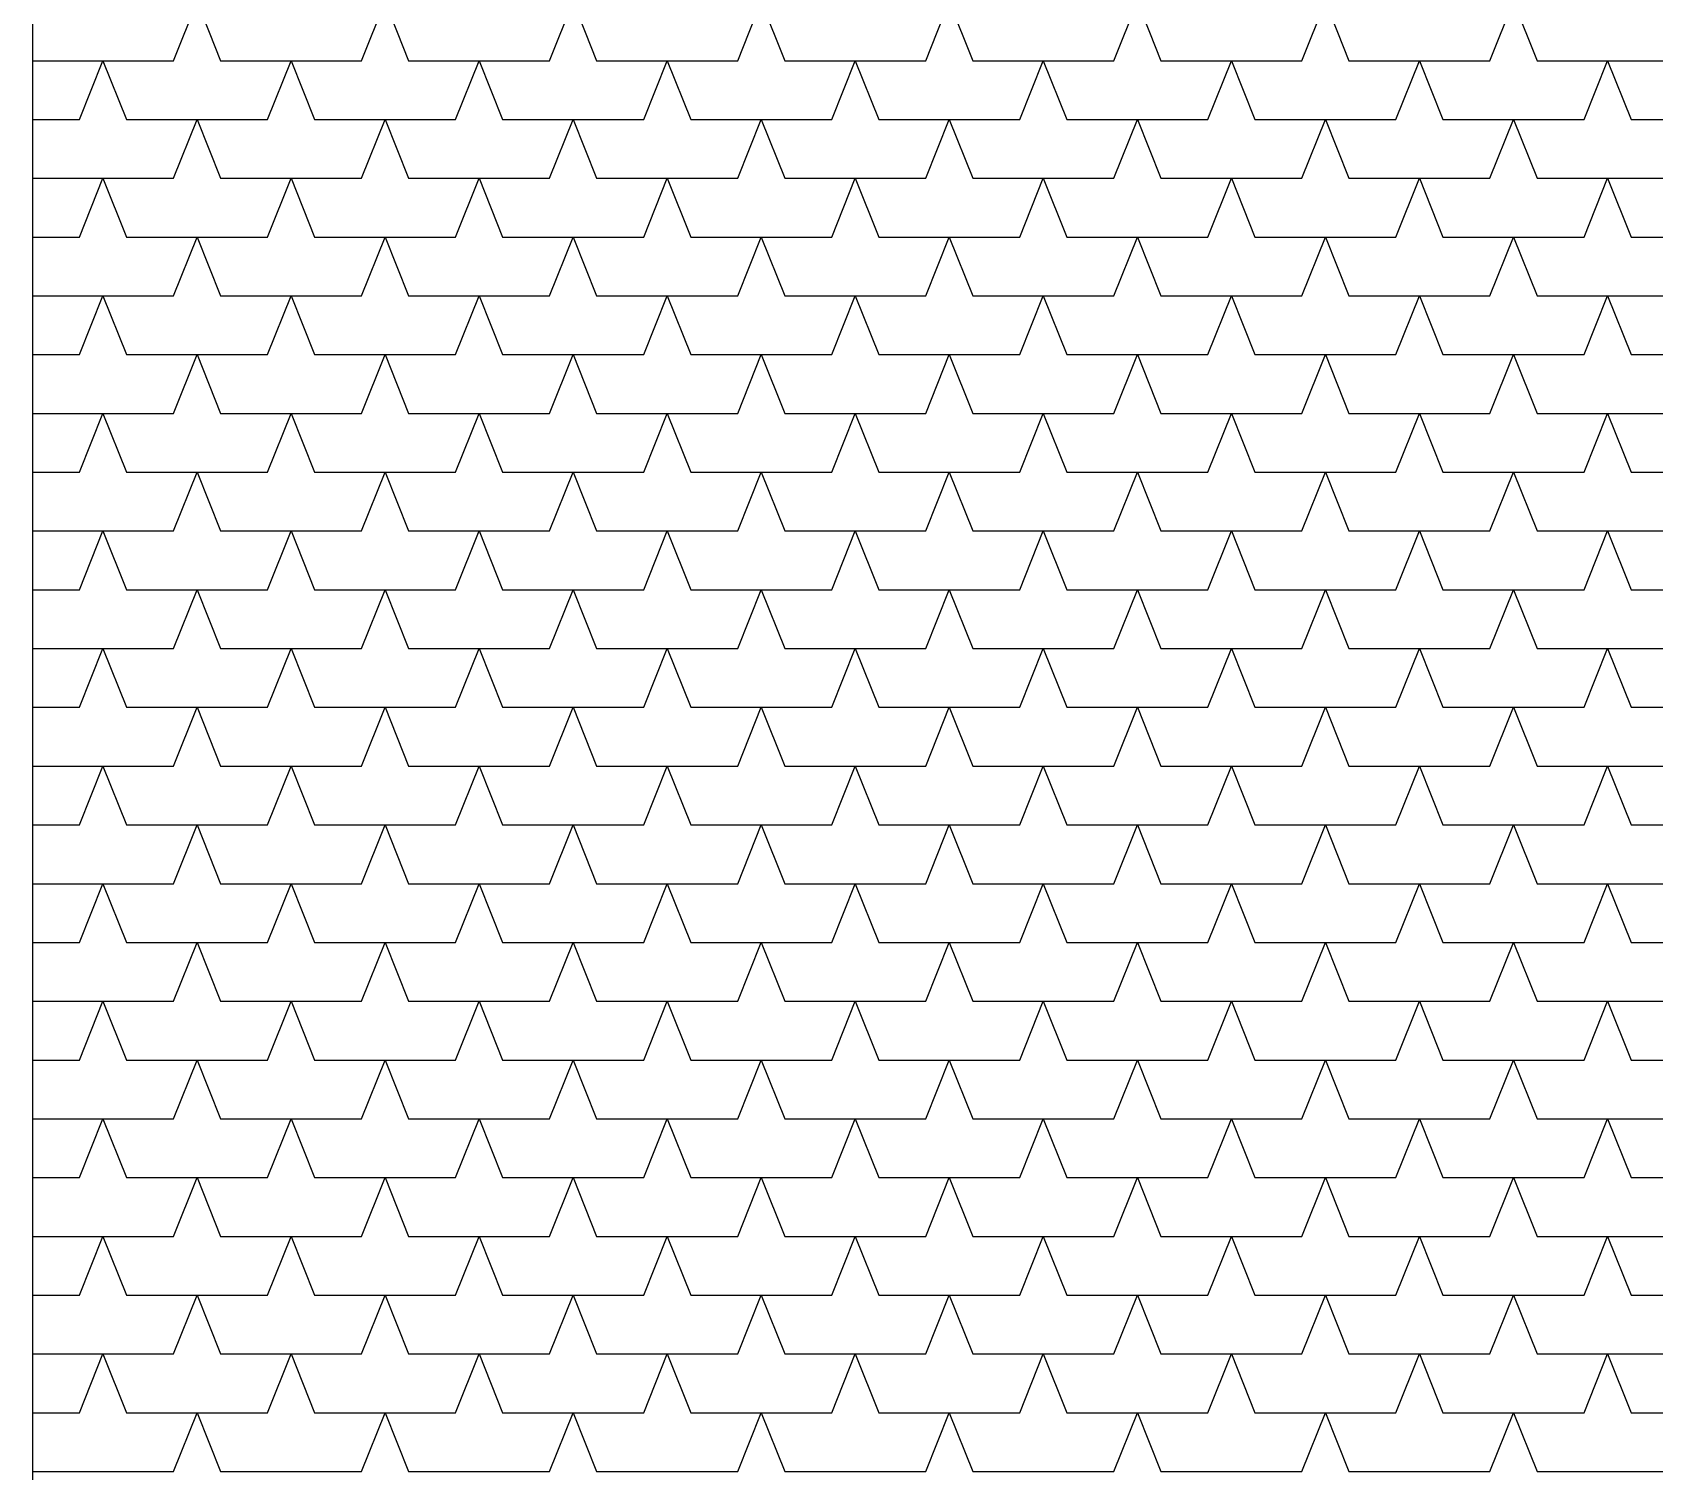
# Model space of a CAD drawing. Header units: inches. Extents: x 86794 to 87086, y 41803 to 41823.
# Drawn here: x 87023.751 to 87025.131, y 41816.78 to 41818.004 of the extents above; entities that cross this region are included whole.
import ezdxf

# ---------------------------------------------------------------- set-up
doc = ezdxf.new("R2010")
doc.units = ezdxf.units.IN
doc.header["$MEASUREMENT"] = 0

msp = doc.modelspace()

# ---------------------------------------------------------------- linework, layer by layer
at = {"ltscale": 0.006}
msp.add_line((87023.7509, 41819.1795), (87023.7509, 41816.5474), dxfattribs=at)
at = {"color": 250}
for p, q in [((87023.8709, 41817.9795), (87023.8909, 41818.0295)), ((87023.8909, 41818.0295), (87023.9109, 41817.9795)), ((87024.0309, 41817.9795), (87024.0509, 41818.0295)), ((87024.0509, 41818.0295), (87024.0709, 41817.9795)), ((87024.1909, 41817.9795), (87024.2109, 41818.0295)), ((87024.2109, 41818.0295), (87024.2309, 41817.9795)), ((87024.3509, 41817.9795), (87024.3709, 41818.0295)), ((87024.3709, 41818.0295), (87024.3909, 41817.9795)), ((87024.5109, 41817.9795), (87024.5309, 41818.0295)), ((87024.5309, 41818.0295), (87024.5509, 41817.9795)), ((87024.6709, 41817.9795), (87024.6909, 41818.0295)), ((87024.6909, 41818.0295), (87024.7109, 41817.9795)), ((87024.8309, 41817.9795), (87024.8509, 41818.0295)), ((87024.8509, 41818.0295), (87024.8709, 41817.9795)), ((87024.9909, 41817.9795), (87025.0109, 41818.0295)), ((87025.0109, 41818.0295), (87025.0309, 41817.9795)), ((87023.7509, 41817.9795), (87023.8709, 41817.9795)), ((87023.7909, 41817.9295), (87023.8109, 41817.9795)), ((87023.8109, 41817.9795), (87023.8309, 41817.9295)), ((87023.9109, 41817.9795), (87024.0309, 41817.9795)), ((87023.9509, 41817.9295), (87023.9709, 41817.9795)), ((87023.9709, 41817.9795), (87023.9909, 41817.9295)), ((87024.0709, 41817.9795), (87024.1909, 41817.9795)), ((87024.1109, 41817.9295), (87024.1309, 41817.9795)), ((87024.1309, 41817.9795), (87024.1509, 41817.9295)), ((87024.2309, 41817.9795), (87024.3509, 41817.9795)), ((87024.2709, 41817.9295), (87024.2909, 41817.9795)), ((87024.2909, 41817.9795), (87024.3109, 41817.9295)), ((87024.3909, 41817.9795), (87024.5109, 41817.9795)), ((87024.4309, 41817.9295), (87024.4509, 41817.9795)), ((87024.4509, 41817.9795), (87024.4709, 41817.9295)), ((87024.5509, 41817.9795), (87024.6709, 41817.9795)), ((87024.5909, 41817.9295), (87024.6109, 41817.9795)), ((87024.6109, 41817.9795), (87024.6309, 41817.9295)), ((87024.7109, 41817.9795), (87024.8309, 41817.9795)), ((87024.7509, 41817.9295), (87024.7709, 41817.9795)), ((87024.7709, 41817.9795), (87024.7909, 41817.9295)), ((87024.8709, 41817.9795), (87024.9909, 41817.9795)), ((87024.9109, 41817.9295), (87024.9309, 41817.9795)), ((87024.9309, 41817.9795), (87024.9509, 41817.9295)), ((87025.0309, 41817.9795), (87025.1509, 41817.9795)), ((87025.0709, 41817.9295), (87025.0909, 41817.9795)), ((87025.0909, 41817.9795), (87025.1109, 41817.9295)), ((87023.7509, 41817.9295), (87023.7909, 41817.9295)), ((87023.8309, 41817.9295), (87023.9509, 41817.9295)), ((87023.8709, 41817.8795), (87023.8909, 41817.9295)), ((87023.8909, 41817.9295), (87023.9109, 41817.8795)), ((87023.9909, 41817.9295), (87024.1109, 41817.9295)), ((87024.0309, 41817.8795), (87024.0509, 41817.9295)), ((87024.0509, 41817.9295), (87024.0709, 41817.8795)), ((87024.1509, 41817.9295), (87024.2709, 41817.9295)), ((87024.1909, 41817.8795), (87024.2109, 41817.9295)), ((87024.2109, 41817.9295), (87024.2309, 41817.8795)), ((87024.3109, 41817.9295), (87024.4309, 41817.9295)), ((87024.3509, 41817.8795), (87024.3709, 41817.9295)), ((87024.3709, 41817.9295), (87024.3909, 41817.8795)), ((87024.4709, 41817.9295), (87024.5909, 41817.9295)), ((87024.5109, 41817.8795), (87024.5309, 41817.9295)), ((87024.5309, 41817.9295), (87024.5509, 41817.8795)), ((87024.6309, 41817.9295), (87024.7509, 41817.9295)), ((87024.6709, 41817.8795), (87024.6909, 41817.9295)), ((87024.6909, 41817.9295), (87024.7109, 41817.8795)), ((87024.7909, 41817.9295), (87024.9109, 41817.9295)), ((87024.8309, 41817.8795), (87024.8509, 41817.9295)), ((87024.8509, 41817.9295), (87024.8709, 41817.8795)), ((87024.9509, 41817.9295), (87025.0709, 41817.9295)), ((87024.9909, 41817.8795), (87025.0109, 41817.9295)), ((87025.0109, 41817.9295), (87025.0309, 41817.8795)), ((87025.1109, 41817.9295), (87025.2309, 41817.9295)), ((87023.7509, 41817.8795), (87023.8709, 41817.8795)), ((87023.7909, 41817.8295), (87023.8109, 41817.8795)), ((87023.8109, 41817.8795), (87023.8309, 41817.8295)), ((87023.9109, 41817.8795), (87024.0309, 41817.8795)), ((87023.9509, 41817.8295), (87023.9709, 41817.8795)), ((87023.9709, 41817.8795), (87023.9909, 41817.8295)), ((87024.0709, 41817.8795), (87024.1909, 41817.8795)), ((87024.1109, 41817.8295), (87024.1309, 41817.8795)), ((87024.1309, 41817.8795), (87024.1509, 41817.8295)), ((87024.2309, 41817.8795), (87024.3509, 41817.8795)), ((87024.2709, 41817.8295), (87024.2909, 41817.8795)), ((87024.2909, 41817.8795), (87024.3109, 41817.8295)), ((87024.3909, 41817.8795), (87024.5109, 41817.8795)), ((87024.4309, 41817.8295), (87024.4509, 41817.8795)), ((87024.4509, 41817.8795), (87024.4709, 41817.8295)), ((87024.5509, 41817.8795), (87024.6709, 41817.8795)), ((87024.5909, 41817.8295), (87024.6109, 41817.8795)), ((87024.6109, 41817.8795), (87024.6309, 41817.8295)), ((87024.7109, 41817.8795), (87024.8309, 41817.8795)), ((87024.7509, 41817.8295), (87024.7709, 41817.8795)), ((87024.7709, 41817.8795), (87024.7909, 41817.8295)), ((87024.8709, 41817.8795), (87024.9909, 41817.8795)), ((87024.9109, 41817.8295), (87024.9309, 41817.8795)), ((87024.9309, 41817.8795), (87024.9509, 41817.8295)), ((87025.0309, 41817.8795), (87025.1509, 41817.8795)), ((87025.0709, 41817.8295), (87025.0909, 41817.8795)), ((87025.0909, 41817.8795), (87025.1109, 41817.8295)), ((87023.7509, 41817.8295), (87023.7909, 41817.8295)), ((87023.8309, 41817.8295), (87023.9509, 41817.8295)), ((87023.8709, 41817.7795), (87023.8909, 41817.8295)), ((87023.8909, 41817.8295), (87023.9109, 41817.7795)), ((87023.9909, 41817.8295), (87024.1109, 41817.8295)), ((87024.0309, 41817.7795), (87024.0509, 41817.8295)), ((87024.0509, 41817.8295), (87024.0709, 41817.7795)), ((87024.1509, 41817.8295), (87024.2709, 41817.8295)), ((87024.1909, 41817.7795), (87024.2109, 41817.8295)), ((87024.2109, 41817.8295), (87024.2309, 41817.7795)), ((87024.3109, 41817.8295), (87024.4309, 41817.8295)), ((87024.3509, 41817.7795), (87024.3709, 41817.8295)), ((87024.3709, 41817.8295), (87024.3909, 41817.7795)), ((87024.4709, 41817.8295), (87024.5909, 41817.8295)), ((87024.5109, 41817.7795), (87024.5309, 41817.8295)), ((87024.5309, 41817.8295), (87024.5509, 41817.7795)), ((87024.6309, 41817.8295), (87024.7509, 41817.8295)), ((87024.6709, 41817.7795), (87024.6909, 41817.8295)), ((87024.6909, 41817.8295), (87024.7109, 41817.7795)), ((87024.7909, 41817.8295), (87024.9109, 41817.8295)), ((87024.8309, 41817.7795), (87024.8509, 41817.8295)), ((87024.8509, 41817.8295), (87024.8709, 41817.7795)), ((87024.9509, 41817.8295), (87025.0709, 41817.8295)), ((87024.9909, 41817.7795), (87025.0109, 41817.8295)), ((87025.0109, 41817.8295), (87025.0309, 41817.7795)), ((87025.1109, 41817.8295), (87025.2309, 41817.8295)), ((87023.7509, 41817.7795), (87023.8709, 41817.7795)), ((87023.7909, 41817.7295), (87023.8109, 41817.7795)), ((87023.8109, 41817.7795), (87023.8309, 41817.7295)), ((87023.9109, 41817.7795), (87024.0309, 41817.7795)), ((87023.9509, 41817.7295), (87023.9709, 41817.7795)), ((87023.9709, 41817.7795), (87023.9909, 41817.7295)), ((87024.0709, 41817.7795), (87024.1909, 41817.7795)), ((87024.1109, 41817.7295), (87024.1309, 41817.7795)), ((87024.1309, 41817.7795), (87024.1509, 41817.7295)), ((87024.2309, 41817.7795), (87024.3509, 41817.7795)), ((87024.2709, 41817.7295), (87024.2909, 41817.7795)), ((87024.2909, 41817.7795), (87024.3109, 41817.7295)), ((87024.3909, 41817.7795), (87024.5109, 41817.7795)), ((87024.4309, 41817.7295), (87024.4509, 41817.7795)), ((87024.4509, 41817.7795), (87024.4709, 41817.7295)), ((87024.5509, 41817.7795), (87024.6709, 41817.7795)), ((87024.5909, 41817.7295), (87024.6109, 41817.7795)), ((87024.6109, 41817.7795), (87024.6309, 41817.7295)), ((87024.7109, 41817.7795), (87024.8309, 41817.7795)), ((87024.7509, 41817.7295), (87024.7709, 41817.7795)), ((87024.7709, 41817.7795), (87024.7909, 41817.7295)), ((87024.8709, 41817.7795), (87024.9909, 41817.7795)), ((87024.9109, 41817.7295), (87024.9309, 41817.7795)), ((87024.9309, 41817.7795), (87024.9509, 41817.7295)), ((87025.0309, 41817.7795), (87025.1509, 41817.7795)), ((87025.0709, 41817.7295), (87025.0909, 41817.7795)), ((87025.0909, 41817.7795), (87025.1109, 41817.7295)), ((87023.7509, 41817.7295), (87023.7909, 41817.7295)), ((87023.8309, 41817.7295), (87023.9509, 41817.7295)), ((87023.8709, 41817.6795), (87023.8909, 41817.7295)), ((87023.8909, 41817.7295), (87023.9109, 41817.6795)), ((87023.9909, 41817.7295), (87024.1109, 41817.7295)), ((87024.0309, 41817.6795), (87024.0509, 41817.7295)), ((87024.0509, 41817.7295), (87024.0709, 41817.6795)), ((87024.1509, 41817.7295), (87024.2709, 41817.7295)), ((87024.1909, 41817.6795), (87024.2109, 41817.7295)), ((87024.2109, 41817.7295), (87024.2309, 41817.6795)), ((87024.3109, 41817.7295), (87024.4309, 41817.7295)), ((87024.3509, 41817.6795), (87024.3709, 41817.7295)), ((87024.3709, 41817.7295), (87024.3909, 41817.6795)), ((87024.4709, 41817.7295), (87024.5909, 41817.7295)), ((87024.5109, 41817.6795), (87024.5309, 41817.7295)), ((87024.5309, 41817.7295), (87024.5509, 41817.6795)), ((87024.6309, 41817.7295), (87024.7509, 41817.7295)), ((87024.6709, 41817.6795), (87024.6909, 41817.7295)), ((87024.6909, 41817.7295), (87024.7109, 41817.6795)), ((87024.7909, 41817.7295), (87024.9109, 41817.7295)), ((87024.8309, 41817.6795), (87024.8509, 41817.7295)), ((87024.8509, 41817.7295), (87024.8709, 41817.6795)), ((87024.9509, 41817.7295), (87025.0709, 41817.7295)), ((87024.9909, 41817.6795), (87025.0109, 41817.7295)), ((87025.0109, 41817.7295), (87025.0309, 41817.6795)), ((87025.1109, 41817.7295), (87025.2309, 41817.7295)), ((87023.7509, 41817.6795), (87023.8709, 41817.6795)), ((87023.7909, 41817.6295), (87023.8109, 41817.6795)), ((87023.8109, 41817.6795), (87023.8309, 41817.6295)), ((87023.9109, 41817.6795), (87024.0309, 41817.6795)), ((87023.9509, 41817.6295), (87023.9709, 41817.6795)), ((87023.9709, 41817.6795), (87023.9909, 41817.6295)), ((87024.0709, 41817.6795), (87024.1909, 41817.6795)), ((87024.1109, 41817.6295), (87024.1309, 41817.6795)), ((87024.1309, 41817.6795), (87024.1509, 41817.6295)), ((87024.2309, 41817.6795), (87024.3509, 41817.6795)), ((87024.2709, 41817.6295), (87024.2909, 41817.6795)), ((87024.2909, 41817.6795), (87024.3109, 41817.6295)), ((87024.3909, 41817.6795), (87024.5109, 41817.6795)), ((87024.4309, 41817.6295), (87024.4509, 41817.6795)), ((87024.4509, 41817.6795), (87024.4709, 41817.6295)), ((87024.5509, 41817.6795), (87024.6709, 41817.6795)), ((87024.5909, 41817.6295), (87024.6109, 41817.6795)), ((87024.6109, 41817.6795), (87024.6309, 41817.6295)), ((87024.7109, 41817.6795), (87024.8309, 41817.6795)), ((87024.7509, 41817.6295), (87024.7709, 41817.6795)), ((87024.7709, 41817.6795), (87024.7909, 41817.6295)), ((87024.8709, 41817.6795), (87024.9909, 41817.6795)), ((87024.9109, 41817.6295), (87024.9309, 41817.6795)), ((87024.9309, 41817.6795), (87024.9509, 41817.6295)), ((87025.0309, 41817.6795), (87025.1509, 41817.6795)), ((87025.0709, 41817.6295), (87025.0909, 41817.6795)), ((87025.0909, 41817.6795), (87025.1109, 41817.6295)), ((87023.7509, 41817.6295), (87023.7909, 41817.6295)), ((87023.8309, 41817.6295), (87023.9509, 41817.6295)), ((87023.8709, 41817.5795), (87023.8909, 41817.6295)), ((87023.8909, 41817.6295), (87023.9109, 41817.5795)), ((87023.9909, 41817.6295), (87024.1109, 41817.6295)), ((87024.0309, 41817.5795), (87024.0509, 41817.6295)), ((87024.0509, 41817.6295), (87024.0709, 41817.5795)), ((87024.1509, 41817.6295), (87024.2709, 41817.6295)), ((87024.1909, 41817.5795), (87024.2109, 41817.6295)), ((87024.2109, 41817.6295), (87024.2309, 41817.5795)), ((87024.3109, 41817.6295), (87024.4309, 41817.6295)), ((87024.3509, 41817.5795), (87024.3709, 41817.6295)), ((87024.3709, 41817.6295), (87024.3909, 41817.5795)), ((87024.4709, 41817.6295), (87024.5909, 41817.6295)), ((87024.5109, 41817.5795), (87024.5309, 41817.6295)), ((87024.5309, 41817.6295), (87024.5509, 41817.5795)), ((87024.6309, 41817.6295), (87024.7509, 41817.6295)), ((87024.6709, 41817.5795), (87024.6909, 41817.6295)), ((87024.6909, 41817.6295), (87024.7109, 41817.5795)), ((87024.7909, 41817.6295), (87024.9109, 41817.6295)), ((87024.8309, 41817.5795), (87024.8509, 41817.6295)), ((87024.8509, 41817.6295), (87024.8709, 41817.5795)), ((87024.9509, 41817.6295), (87025.0709, 41817.6295)), ((87024.9909, 41817.5795), (87025.0109, 41817.6295)), ((87025.0109, 41817.6295), (87025.0309, 41817.5795)), ((87025.1109, 41817.6295), (87025.2309, 41817.6295)), ((87023.7509, 41817.5795), (87023.8709, 41817.5795)), ((87023.7909, 41817.5295), (87023.8109, 41817.5795)), ((87023.8109, 41817.5795), (87023.8309, 41817.5295)), ((87023.9109, 41817.5795), (87024.0309, 41817.5795)), ((87023.9509, 41817.5295), (87023.9709, 41817.5795)), ((87023.9709, 41817.5795), (87023.9909, 41817.5295)), ((87024.0709, 41817.5795), (87024.1909, 41817.5795)), ((87024.1109, 41817.5295), (87024.1309, 41817.5795)), ((87024.1309, 41817.5795), (87024.1509, 41817.5295)), ((87024.2309, 41817.5795), (87024.3509, 41817.5795)), ((87024.2709, 41817.5295), (87024.2909, 41817.5795)), ((87024.2909, 41817.5795), (87024.3109, 41817.5295)), ((87024.3909, 41817.5795), (87024.5109, 41817.5795)), ((87024.4309, 41817.5295), (87024.4509, 41817.5795)), ((87024.4509, 41817.5795), (87024.4709, 41817.5295)), ((87024.5509, 41817.5795), (87024.6709, 41817.5795)), ((87024.5909, 41817.5295), (87024.6109, 41817.5795)), ((87024.6109, 41817.5795), (87024.6309, 41817.5295)), ((87024.7109, 41817.5795), (87024.8309, 41817.5795)), ((87024.7509, 41817.5295), (87024.7709, 41817.5795)), ((87024.7709, 41817.5795), (87024.7909, 41817.5295)), ((87024.8709, 41817.5795), (87024.9909, 41817.5795)), ((87024.9109, 41817.5295), (87024.9309, 41817.5795)), ((87024.9309, 41817.5795), (87024.9509, 41817.5295)), ((87025.0309, 41817.5795), (87025.1509, 41817.5795)), ((87025.0709, 41817.5295), (87025.0909, 41817.5795)), ((87025.0909, 41817.5795), (87025.1109, 41817.5295)), ((87023.7509, 41817.5295), (87023.7909, 41817.5295)), ((87023.8309, 41817.5295), (87023.9509, 41817.5295)), ((87023.8709, 41817.4795), (87023.8909, 41817.5295)), ((87023.8909, 41817.5295), (87023.9109, 41817.4795)), ((87023.9909, 41817.5295), (87024.1109, 41817.5295)), ((87024.0309, 41817.4795), (87024.0509, 41817.5295)), ((87024.0509, 41817.5295), (87024.0709, 41817.4795)), ((87024.1509, 41817.5295), (87024.2709, 41817.5295)), ((87024.1909, 41817.4795), (87024.2109, 41817.5295)), ((87024.2109, 41817.5295), (87024.2309, 41817.4795)), ((87024.3109, 41817.5295), (87024.4309, 41817.5295)), ((87024.3509, 41817.4795), (87024.3709, 41817.5295)), ((87024.3709, 41817.5295), (87024.3909, 41817.4795)), ((87024.4709, 41817.5295), (87024.5909, 41817.5295)), ((87024.5109, 41817.4795), (87024.5309, 41817.5295)), ((87024.5309, 41817.5295), (87024.5509, 41817.4795)), ((87024.6309, 41817.5295), (87024.7509, 41817.5295)), ((87024.6709, 41817.4795), (87024.6909, 41817.5295)), ((87024.6909, 41817.5295), (87024.7109, 41817.4795)), ((87024.7909, 41817.5295), (87024.9109, 41817.5295)), ((87024.8309, 41817.4795), (87024.8509, 41817.5295)), ((87024.8509, 41817.5295), (87024.8709, 41817.4795)), ((87024.9509, 41817.5295), (87025.0709, 41817.5295)), ((87024.9909, 41817.4795), (87025.0109, 41817.5295)), ((87025.0109, 41817.5295), (87025.0309, 41817.4795)), ((87025.1109, 41817.5295), (87025.2309, 41817.5295)), ((87023.7509, 41817.4795), (87023.8709, 41817.4795)), ((87023.7909, 41817.4295), (87023.8109, 41817.4795)), ((87023.8109, 41817.4795), (87023.8309, 41817.4295)), ((87023.9109, 41817.4795), (87024.0309, 41817.4795)), ((87023.9509, 41817.4295), (87023.9709, 41817.4795)), ((87023.9709, 41817.4795), (87023.9909, 41817.4295)), ((87024.0709, 41817.4795), (87024.1909, 41817.4795)), ((87024.1109, 41817.4295), (87024.1309, 41817.4795)), ((87024.1309, 41817.4795), (87024.1509, 41817.4295)), ((87024.2309, 41817.4795), (87024.3509, 41817.4795)), ((87024.2709, 41817.4295), (87024.2909, 41817.4795)), ((87024.2909, 41817.4795), (87024.3109, 41817.4295)), ((87024.3909, 41817.4795), (87024.5109, 41817.4795)), ((87024.4309, 41817.4295), (87024.4509, 41817.4795)), ((87024.4509, 41817.4795), (87024.4709, 41817.4295)), ((87024.5509, 41817.4795), (87024.6709, 41817.4795)), ((87024.5909, 41817.4295), (87024.6109, 41817.4795)), ((87024.6109, 41817.4795), (87024.6309, 41817.4295)), ((87024.7109, 41817.4795), (87024.8309, 41817.4795)), ((87024.7509, 41817.4295), (87024.7709, 41817.4795)), ((87024.7709, 41817.4795), (87024.7909, 41817.4295)), ((87024.8709, 41817.4795), (87024.9909, 41817.4795)), ((87024.9109, 41817.4295), (87024.9309, 41817.4795)), ((87024.9309, 41817.4795), (87024.9509, 41817.4295)), ((87025.0309, 41817.4795), (87025.1509, 41817.4795)), ((87025.0709, 41817.4295), (87025.0909, 41817.4795)), ((87025.0909, 41817.4795), (87025.1109, 41817.4295)), ((87023.7509, 41817.4295), (87023.7909, 41817.4295)), ((87023.8309, 41817.4295), (87023.9509, 41817.4295)), ((87023.8709, 41817.3795), (87023.8909, 41817.4295)), ((87023.8909, 41817.4295), (87023.9109, 41817.3795)), ((87023.9909, 41817.4295), (87024.1109, 41817.4295)), ((87024.0309, 41817.3795), (87024.0509, 41817.4295)), ((87024.0509, 41817.4295), (87024.0709, 41817.3795)), ((87024.1509, 41817.4295), (87024.2709, 41817.4295)), ((87024.1909, 41817.3795), (87024.2109, 41817.4295)), ((87024.2109, 41817.4295), (87024.2309, 41817.3795)), ((87024.3109, 41817.4295), (87024.4309, 41817.4295)), ((87024.3509, 41817.3795), (87024.3709, 41817.4295)), ((87024.3709, 41817.4295), (87024.3909, 41817.3795)), ((87024.4709, 41817.4295), (87024.5909, 41817.4295)), ((87024.5109, 41817.3795), (87024.5309, 41817.4295)), ((87024.5309, 41817.4295), (87024.5509, 41817.3795)), ((87024.6309, 41817.4295), (87024.7509, 41817.4295)), ((87024.6709, 41817.3795), (87024.6909, 41817.4295)), ((87024.6909, 41817.4295), (87024.7109, 41817.3795)), ((87024.7909, 41817.4295), (87024.9109, 41817.4295)), ((87024.8309, 41817.3795), (87024.8509, 41817.4295)), ((87024.8509, 41817.4295), (87024.8709, 41817.3795)), ((87024.9509, 41817.4295), (87025.0709, 41817.4295)), ((87024.9909, 41817.3795), (87025.0109, 41817.4295)), ((87025.0109, 41817.4295), (87025.0309, 41817.3795)), ((87025.1109, 41817.4295), (87025.2309, 41817.4295)), ((87023.7509, 41817.3795), (87023.8709, 41817.3795)), ((87023.7909, 41817.3295), (87023.8109, 41817.3795)), ((87023.8109, 41817.3795), (87023.8309, 41817.3295)), ((87023.9109, 41817.3795), (87024.0309, 41817.3795)), ((87023.9509, 41817.3295), (87023.9709, 41817.3795)), ((87023.9709, 41817.3795), (87023.9909, 41817.3295)), ((87024.0709, 41817.3795), (87024.1909, 41817.3795)), ((87024.1109, 41817.3295), (87024.1309, 41817.3795)), ((87024.1309, 41817.3795), (87024.1509, 41817.3295)), ((87024.2309, 41817.3795), (87024.3509, 41817.3795)), ((87024.2709, 41817.3295), (87024.2909, 41817.3795)), ((87024.2909, 41817.3795), (87024.3109, 41817.3295)), ((87024.3909, 41817.3795), (87024.5109, 41817.3795)), ((87024.4309, 41817.3295), (87024.4509, 41817.3795)), ((87024.4509, 41817.3795), (87024.4709, 41817.3295)), ((87024.5509, 41817.3795), (87024.6709, 41817.3795)), ((87024.5909, 41817.3295), (87024.6109, 41817.3795)), ((87024.6109, 41817.3795), (87024.6309, 41817.3295)), ((87024.7109, 41817.3795), (87024.8309, 41817.3795)), ((87024.7509, 41817.3295), (87024.7709, 41817.3795)), ((87024.7709, 41817.3795), (87024.7909, 41817.3295)), ((87024.8709, 41817.3795), (87024.9909, 41817.3795)), ((87024.9109, 41817.3295), (87024.9309, 41817.3795)), ((87024.9309, 41817.3795), (87024.9509, 41817.3295)), ((87025.0309, 41817.3795), (87025.1509, 41817.3795)), ((87025.0709, 41817.3295), (87025.0909, 41817.3795)), ((87025.0909, 41817.3795), (87025.1109, 41817.3295)), ((87023.7509, 41817.3295), (87023.7909, 41817.3295)), ((87023.8309, 41817.3295), (87023.9509, 41817.3295)), ((87023.8709, 41817.2795), (87023.8909, 41817.3295)), ((87023.8909, 41817.3295), (87023.9109, 41817.2795)), ((87023.9909, 41817.3295), (87024.1109, 41817.3295)), ((87024.0309, 41817.2795), (87024.0509, 41817.3295)), ((87024.0509, 41817.3295), (87024.0709, 41817.2795)), ((87024.1509, 41817.3295), (87024.2709, 41817.3295)), ((87024.1909, 41817.2795), (87024.2109, 41817.3295)), ((87024.2109, 41817.3295), (87024.2309, 41817.2795)), ((87024.3109, 41817.3295), (87024.4309, 41817.3295)), ((87024.3509, 41817.2795), (87024.3709, 41817.3295)), ((87024.3709, 41817.3295), (87024.3909, 41817.2795)), ((87024.4709, 41817.3295), (87024.5909, 41817.3295)), ((87024.5109, 41817.2795), (87024.5309, 41817.3295)), ((87024.5309, 41817.3295), (87024.5509, 41817.2795)), ((87024.6309, 41817.3295), (87024.7509, 41817.3295)), ((87024.6709, 41817.2795), (87024.6909, 41817.3295)), ((87024.6909, 41817.3295), (87024.7109, 41817.2795)), ((87024.7909, 41817.3295), (87024.9109, 41817.3295)), ((87024.8309, 41817.2795), (87024.8509, 41817.3295)), ((87024.8509, 41817.3295), (87024.8709, 41817.2795)), ((87024.9509, 41817.3295), (87025.0709, 41817.3295)), ((87024.9909, 41817.2795), (87025.0109, 41817.3295)), ((87025.0109, 41817.3295), (87025.0309, 41817.2795)), ((87025.1109, 41817.3295), (87025.2309, 41817.3295)), ((87023.7509, 41817.2795), (87023.8709, 41817.2795)), ((87023.7909, 41817.2295), (87023.8109, 41817.2795)), ((87023.8109, 41817.2795), (87023.8309, 41817.2295)), ((87023.9109, 41817.2795), (87024.0309, 41817.2795)), ((87023.9509, 41817.2295), (87023.9709, 41817.2795)), ((87023.9709, 41817.2795), (87023.9909, 41817.2295)), ((87024.0709, 41817.2795), (87024.1909, 41817.2795)), ((87024.1109, 41817.2295), (87024.1309, 41817.2795)), ((87024.1309, 41817.2795), (87024.1509, 41817.2295)), ((87024.2309, 41817.2795), (87024.3509, 41817.2795)), ((87024.2709, 41817.2295), (87024.2909, 41817.2795)), ((87024.2909, 41817.2795), (87024.3109, 41817.2295)), ((87024.3909, 41817.2795), (87024.5109, 41817.2795)), ((87024.4309, 41817.2295), (87024.4509, 41817.2795)), ((87024.4509, 41817.2795), (87024.4709, 41817.2295)), ((87024.5509, 41817.2795), (87024.6709, 41817.2795)), ((87024.5909, 41817.2295), (87024.6109, 41817.2795)), ((87024.6109, 41817.2795), (87024.6309, 41817.2295)), ((87024.7109, 41817.2795), (87024.8309, 41817.2795)), ((87024.7509, 41817.2295), (87024.7709, 41817.2795)), ((87024.7709, 41817.2795), (87024.7909, 41817.2295)), ((87024.8709, 41817.2795), (87024.9909, 41817.2795)), ((87024.9109, 41817.2295), (87024.9309, 41817.2795)), ((87024.9309, 41817.2795), (87024.9509, 41817.2295)), ((87025.0309, 41817.2795), (87025.1509, 41817.2795)), ((87025.0709, 41817.2295), (87025.0909, 41817.2795)), ((87025.0909, 41817.2795), (87025.1109, 41817.2295)), ((87023.7509, 41817.2295), (87023.7909, 41817.2295)), ((87023.8309, 41817.2295), (87023.9509, 41817.2295)), ((87023.8709, 41817.1795), (87023.8909, 41817.2295)), ((87023.8909, 41817.2295), (87023.9109, 41817.1795)), ((87023.9909, 41817.2295), (87024.1109, 41817.2295)), ((87024.0309, 41817.1795), (87024.0509, 41817.2295)), ((87024.0509, 41817.2295), (87024.0709, 41817.1795)), ((87024.1509, 41817.2295), (87024.2709, 41817.2295)), ((87024.1909, 41817.1795), (87024.2109, 41817.2295)), ((87024.2109, 41817.2295), (87024.2309, 41817.1795)), ((87024.3109, 41817.2295), (87024.4309, 41817.2295)), ((87024.3509, 41817.1795), (87024.3709, 41817.2295)), ((87024.3709, 41817.2295), (87024.3909, 41817.1795)), ((87024.4709, 41817.2295), (87024.5909, 41817.2295)), ((87024.5109, 41817.1795), (87024.5309, 41817.2295)), ((87024.5309, 41817.2295), (87024.5509, 41817.1795)), ((87024.6309, 41817.2295), (87024.7509, 41817.2295)), ((87024.6709, 41817.1795), (87024.6909, 41817.2295)), ((87024.6909, 41817.2295), (87024.7109, 41817.1795)), ((87024.7909, 41817.2295), (87024.9109, 41817.2295)), ((87024.8309, 41817.1795), (87024.8509, 41817.2295)), ((87024.8509, 41817.2295), (87024.8709, 41817.1795)), ((87024.9509, 41817.2295), (87025.0709, 41817.2295)), ((87024.9909, 41817.1795), (87025.0109, 41817.2295)), ((87025.0109, 41817.2295), (87025.0309, 41817.1795)), ((87025.1109, 41817.2295), (87025.2309, 41817.2295)), ((87023.7509, 41817.1795), (87023.8709, 41817.1795)), ((87023.7909, 41817.1295), (87023.8109, 41817.1795)), ((87023.8109, 41817.1795), (87023.8309, 41817.1295)), ((87023.9109, 41817.1795), (87024.0309, 41817.1795)), ((87023.9509, 41817.1295), (87023.9709, 41817.1795)), ((87023.9709, 41817.1795), (87023.9909, 41817.1295)), ((87024.0709, 41817.1795), (87024.1909, 41817.1795)), ((87024.1109, 41817.1295), (87024.1309, 41817.1795)), ((87024.1309, 41817.1795), (87024.1509, 41817.1295)), ((87024.2309, 41817.1795), (87024.3509, 41817.1795)), ((87024.2709, 41817.1295), (87024.2909, 41817.1795)), ((87024.2909, 41817.1795), (87024.3109, 41817.1295)), ((87024.3909, 41817.1795), (87024.5109, 41817.1795)), ((87024.4309, 41817.1295), (87024.4509, 41817.1795)), ((87024.4509, 41817.1795), (87024.4709, 41817.1295)), ((87024.5509, 41817.1795), (87024.6709, 41817.1795)), ((87024.5909, 41817.1295), (87024.6109, 41817.1795)), ((87024.6109, 41817.1795), (87024.6309, 41817.1295)), ((87024.7109, 41817.1795), (87024.8309, 41817.1795)), ((87024.7509, 41817.1295), (87024.7709, 41817.1795)), ((87024.7709, 41817.1795), (87024.7909, 41817.1295)), ((87024.8709, 41817.1795), (87024.9909, 41817.1795)), ((87024.9109, 41817.1295), (87024.9309, 41817.1795)), ((87024.9309, 41817.1795), (87024.9509, 41817.1295)), ((87025.0309, 41817.1795), (87025.1509, 41817.1795)), ((87025.0709, 41817.1295), (87025.0909, 41817.1795)), ((87025.0909, 41817.1795), (87025.1109, 41817.1295)), ((87023.7509, 41817.1295), (87023.7909, 41817.1295)), ((87023.8309, 41817.1295), (87023.9509, 41817.1295)), ((87023.8709, 41817.0795), (87023.8909, 41817.1295)), ((87023.8909, 41817.1295), (87023.9109, 41817.0795)), ((87023.9909, 41817.1295), (87024.1109, 41817.1295)), ((87024.0309, 41817.0795), (87024.0509, 41817.1295)), ((87024.0509, 41817.1295), (87024.0709, 41817.0795)), ((87024.1509, 41817.1295), (87024.2709, 41817.1295)), ((87024.1909, 41817.0795), (87024.2109, 41817.1295)), ((87024.2109, 41817.1295), (87024.2309, 41817.0795)), ((87024.3109, 41817.1295), (87024.4309, 41817.1295)), ((87024.3509, 41817.0795), (87024.3709, 41817.1295)), ((87024.3709, 41817.1295), (87024.3909, 41817.0795)), ((87024.4709, 41817.1295), (87024.5909, 41817.1295)), ((87024.5109, 41817.0795), (87024.5309, 41817.1295)), ((87024.5309, 41817.1295), (87024.5509, 41817.0795)), ((87024.6309, 41817.1295), (87024.7509, 41817.1295)), ((87024.6709, 41817.0795), (87024.6909, 41817.1295)), ((87024.6909, 41817.1295), (87024.7109, 41817.0795)), ((87024.7909, 41817.1295), (87024.9109, 41817.1295)), ((87024.8309, 41817.0795), (87024.8509, 41817.1295)), ((87024.8509, 41817.1295), (87024.8709, 41817.0795)), ((87024.9509, 41817.1295), (87025.0709, 41817.1295)), ((87024.9909, 41817.0795), (87025.0109, 41817.1295)), ((87025.0109, 41817.1295), (87025.0309, 41817.0795)), ((87025.1109, 41817.1295), (87025.2309, 41817.1295)), ((87023.7509, 41817.0795), (87023.8709, 41817.0795)), ((87023.7909, 41817.0295), (87023.8109, 41817.0795)), ((87023.8109, 41817.0795), (87023.8309, 41817.0295)), ((87023.9109, 41817.0795), (87024.0309, 41817.0795)), ((87023.9509, 41817.0295), (87023.9709, 41817.0795)), ((87023.9709, 41817.0795), (87023.9909, 41817.0295)), ((87024.0709, 41817.0795), (87024.1909, 41817.0795)), ((87024.1109, 41817.0295), (87024.1309, 41817.0795)), ((87024.1309, 41817.0795), (87024.1509, 41817.0295)), ((87024.2309, 41817.0795), (87024.3509, 41817.0795)), ((87024.2709, 41817.0295), (87024.2909, 41817.0795)), ((87024.2909, 41817.0795), (87024.3109, 41817.0295)), ((87024.3909, 41817.0795), (87024.5109, 41817.0795)), ((87024.4309, 41817.0295), (87024.4509, 41817.0795)), ((87024.4509, 41817.0795), (87024.4709, 41817.0295)), ((87024.5509, 41817.0795), (87024.6709, 41817.0795)), ((87024.5909, 41817.0295), (87024.6109, 41817.0795)), ((87024.6109, 41817.0795), (87024.6309, 41817.0295)), ((87024.7109, 41817.0795), (87024.8309, 41817.0795)), ((87024.7509, 41817.0295), (87024.7709, 41817.0795)), ((87024.7709, 41817.0795), (87024.7909, 41817.0295)), ((87024.8709, 41817.0795), (87024.9909, 41817.0795)), ((87024.9109, 41817.0295), (87024.9309, 41817.0795)), ((87024.9309, 41817.0795), (87024.9509, 41817.0295)), ((87025.0309, 41817.0795), (87025.1509, 41817.0795)), ((87025.0709, 41817.0295), (87025.0909, 41817.0795)), ((87025.0909, 41817.0795), (87025.1109, 41817.0295)), ((87023.7509, 41817.0295), (87023.7909, 41817.0295)), ((87023.8309, 41817.0295), (87023.9509, 41817.0295)), ((87023.8709, 41816.9795), (87023.8909, 41817.0295)), ((87023.8909, 41817.0295), (87023.9109, 41816.9795)), ((87023.9909, 41817.0295), (87024.1109, 41817.0295)), ((87024.0309, 41816.9795), (87024.0509, 41817.0295)), ((87024.0509, 41817.0295), (87024.0709, 41816.9795)), ((87024.1509, 41817.0295), (87024.2709, 41817.0295)), ((87024.1909, 41816.9795), (87024.2109, 41817.0295)), ((87024.2109, 41817.0295), (87024.2309, 41816.9795)), ((87024.3109, 41817.0295), (87024.4309, 41817.0295)), ((87024.3509, 41816.9795), (87024.3709, 41817.0295)), ((87024.3709, 41817.0295), (87024.3909, 41816.9795)), ((87024.4709, 41817.0295), (87024.5909, 41817.0295)), ((87024.5109, 41816.9795), (87024.5309, 41817.0295)), ((87024.5309, 41817.0295), (87024.5509, 41816.9795)), ((87024.6309, 41817.0295), (87024.7509, 41817.0295)), ((87024.6709, 41816.9795), (87024.6909, 41817.0295)), ((87024.6909, 41817.0295), (87024.7109, 41816.9795)), ((87024.7909, 41817.0295), (87024.9109, 41817.0295)), ((87024.8309, 41816.9795), (87024.8509, 41817.0295)), ((87024.8509, 41817.0295), (87024.8709, 41816.9795)), ((87024.9509, 41817.0295), (87025.0709, 41817.0295)), ((87024.9909, 41816.9795), (87025.0109, 41817.0295)), ((87025.0109, 41817.0295), (87025.0309, 41816.9795)), ((87025.1109, 41817.0295), (87025.2309, 41817.0295)), ((87023.7509, 41816.9795), (87023.8709, 41816.9795)), ((87023.7909, 41816.9295), (87023.8109, 41816.9795)), ((87023.8109, 41816.9795), (87023.8309, 41816.9295)), ((87023.9109, 41816.9795), (87024.0309, 41816.9795)), ((87023.9509, 41816.9295), (87023.9709, 41816.9795)), ((87023.9709, 41816.9795), (87023.9909, 41816.9295)), ((87024.0709, 41816.9795), (87024.1909, 41816.9795)), ((87024.1109, 41816.9295), (87024.1309, 41816.9795)), ((87024.1309, 41816.9795), (87024.1509, 41816.9295)), ((87024.2309, 41816.9795), (87024.3509, 41816.9795)), ((87024.2709, 41816.9295), (87024.2909, 41816.9795)), ((87024.2909, 41816.9795), (87024.3109, 41816.9295)), ((87024.3909, 41816.9795), (87024.5109, 41816.9795)), ((87024.4309, 41816.9295), (87024.4509, 41816.9795)), ((87024.4509, 41816.9795), (87024.4709, 41816.9295)), ((87024.5509, 41816.9795), (87024.6709, 41816.9795)), ((87024.5909, 41816.9295), (87024.6109, 41816.9795)), ((87024.6109, 41816.9795), (87024.6309, 41816.9295)), ((87024.7109, 41816.9795), (87024.8309, 41816.9795)), ((87024.7509, 41816.9295), (87024.7709, 41816.9795)), ((87024.7709, 41816.9795), (87024.7909, 41816.9295)), ((87024.8709, 41816.9795), (87024.9909, 41816.9795)), ((87024.9109, 41816.9295), (87024.9309, 41816.9795)), ((87024.9309, 41816.9795), (87024.9509, 41816.9295)), ((87025.0309, 41816.9795), (87025.1509, 41816.9795)), ((87025.0709, 41816.9295), (87025.0909, 41816.9795)), ((87025.0909, 41816.9795), (87025.1109, 41816.9295)), ((87023.7509, 41816.9295), (87023.7909, 41816.9295)), ((87023.8309, 41816.9295), (87023.9509, 41816.9295)), ((87023.8709, 41816.8795), (87023.8909, 41816.9295)), ((87023.8909, 41816.9295), (87023.9109, 41816.8795)), ((87023.9909, 41816.9295), (87024.1109, 41816.9295)), ((87024.0309, 41816.8795), (87024.0509, 41816.9295)), ((87024.0509, 41816.9295), (87024.0709, 41816.8795)), ((87024.1509, 41816.9295), (87024.2709, 41816.9295)), ((87024.1909, 41816.8795), (87024.2109, 41816.9295)), ((87024.2109, 41816.9295), (87024.2309, 41816.8795)), ((87024.3109, 41816.9295), (87024.4309, 41816.9295)), ((87024.3509, 41816.8795), (87024.3709, 41816.9295)), ((87024.3709, 41816.9295), (87024.3909, 41816.8795)), ((87024.4709, 41816.9295), (87024.5909, 41816.9295)), ((87024.5109, 41816.8795), (87024.5309, 41816.9295)), ((87024.5309, 41816.9295), (87024.5509, 41816.8795)), ((87024.6309, 41816.9295), (87024.7509, 41816.9295)), ((87024.6709, 41816.8795), (87024.6909, 41816.9295)), ((87024.6909, 41816.9295), (87024.7109, 41816.8795)), ((87024.7909, 41816.9295), (87024.9109, 41816.9295)), ((87024.8309, 41816.8795), (87024.8509, 41816.9295)), ((87024.8509, 41816.9295), (87024.8709, 41816.8795)), ((87024.9509, 41816.9295), (87025.0709, 41816.9295)), ((87024.9909, 41816.8795), (87025.0109, 41816.9295)), ((87025.0109, 41816.9295), (87025.0309, 41816.8795)), ((87025.1109, 41816.9295), (87025.2309, 41816.9295)), ((87023.7509, 41816.8795), (87023.8709, 41816.8795)), ((87023.7909, 41816.8295), (87023.8109, 41816.8795)), ((87023.8109, 41816.8795), (87023.8309, 41816.8295)), ((87023.9109, 41816.8795), (87024.0309, 41816.8795)), ((87023.9509, 41816.8295), (87023.9709, 41816.8795)), ((87023.9709, 41816.8795), (87023.9909, 41816.8295)), ((87024.0709, 41816.8795), (87024.1909, 41816.8795)), ((87024.1109, 41816.8295), (87024.1309, 41816.8795)), ((87024.1309, 41816.8795), (87024.1509, 41816.8295)), ((87024.2309, 41816.8795), (87024.3509, 41816.8795)), ((87024.2709, 41816.8295), (87024.2909, 41816.8795)), ((87024.2909, 41816.8795), (87024.3109, 41816.8295)), ((87024.3909, 41816.8795), (87024.5109, 41816.8795)), ((87024.4309, 41816.8295), (87024.4509, 41816.8795)), ((87024.4509, 41816.8795), (87024.4709, 41816.8295)), ((87024.5509, 41816.8795), (87024.6709, 41816.8795)), ((87024.5909, 41816.8295), (87024.6109, 41816.8795)), ((87024.6109, 41816.8795), (87024.6309, 41816.8295)), ((87024.7109, 41816.8795), (87024.8309, 41816.8795)), ((87024.7509, 41816.8295), (87024.7709, 41816.8795)), ((87024.7709, 41816.8795), (87024.7909, 41816.8295)), ((87024.8709, 41816.8795), (87024.9909, 41816.8795)), ((87024.9109, 41816.8295), (87024.9309, 41816.8795)), ((87024.9309, 41816.8795), (87024.9509, 41816.8295)), ((87025.0309, 41816.8795), (87025.1509, 41816.8795)), ((87025.0709, 41816.8295), (87025.0909, 41816.8795)), ((87025.0909, 41816.8795), (87025.1109, 41816.8295)), ((87023.7509, 41816.8295), (87023.7909, 41816.8295)), ((87023.8309, 41816.8295), (87023.9509, 41816.8295)), ((87023.8709, 41816.7795), (87023.8909, 41816.8295)), ((87023.8909, 41816.8295), (87023.9109, 41816.7795)), ((87023.9909, 41816.8295), (87024.1109, 41816.8295)), ((87024.0309, 41816.7795), (87024.0509, 41816.8295)), ((87024.0509, 41816.8295), (87024.0709, 41816.7795)), ((87024.1509, 41816.8295), (87024.2709, 41816.8295)), ((87024.1909, 41816.7795), (87024.2109, 41816.8295)), ((87024.2109, 41816.8295), (87024.2309, 41816.7795)), ((87024.3109, 41816.8295), (87024.4309, 41816.8295)), ((87024.3509, 41816.7795), (87024.3709, 41816.8295)), ((87024.3709, 41816.8295), (87024.3909, 41816.7795)), ((87024.4709, 41816.8295), (87024.5909, 41816.8295)), ((87024.5109, 41816.7795), (87024.5309, 41816.8295)), ((87024.5309, 41816.8295), (87024.5509, 41816.7795)), ((87024.6309, 41816.8295), (87024.7509, 41816.8295)), ((87024.6709, 41816.7795), (87024.6909, 41816.8295)), ((87024.6909, 41816.8295), (87024.7109, 41816.7795)), ((87024.7909, 41816.8295), (87024.9109, 41816.8295)), ((87024.8309, 41816.7795), (87024.8509, 41816.8295)), ((87024.8509, 41816.8295), (87024.8709, 41816.7795)), ((87024.9509, 41816.8295), (87025.0709, 41816.8295)), ((87024.9909, 41816.7795), (87025.0109, 41816.8295)), ((87025.0109, 41816.8295), (87025.0309, 41816.7795)), ((87025.1109, 41816.8295), (87025.2309, 41816.8295)), ((87023.7509, 41816.7795), (87023.8709, 41816.7795)), ((87023.9109, 41816.7795), (87024.0309, 41816.7795)), ((87024.0709, 41816.7795), (87024.1909, 41816.7795)), ((87024.2309, 41816.7795), (87024.3509, 41816.7795)), ((87024.3909, 41816.7795), (87024.5109, 41816.7795)), ((87024.5509, 41816.7795), (87024.6709, 41816.7795)), ((87024.7109, 41816.7795), (87024.8309, 41816.7795)), ((87024.8709, 41816.7795), (87024.9909, 41816.7795)), ((87025.0309, 41816.7795), (87025.1509, 41816.7795))]:
    msp.add_line(p, q, dxfattribs=at)

doc.saveas('drawing.dxf')
